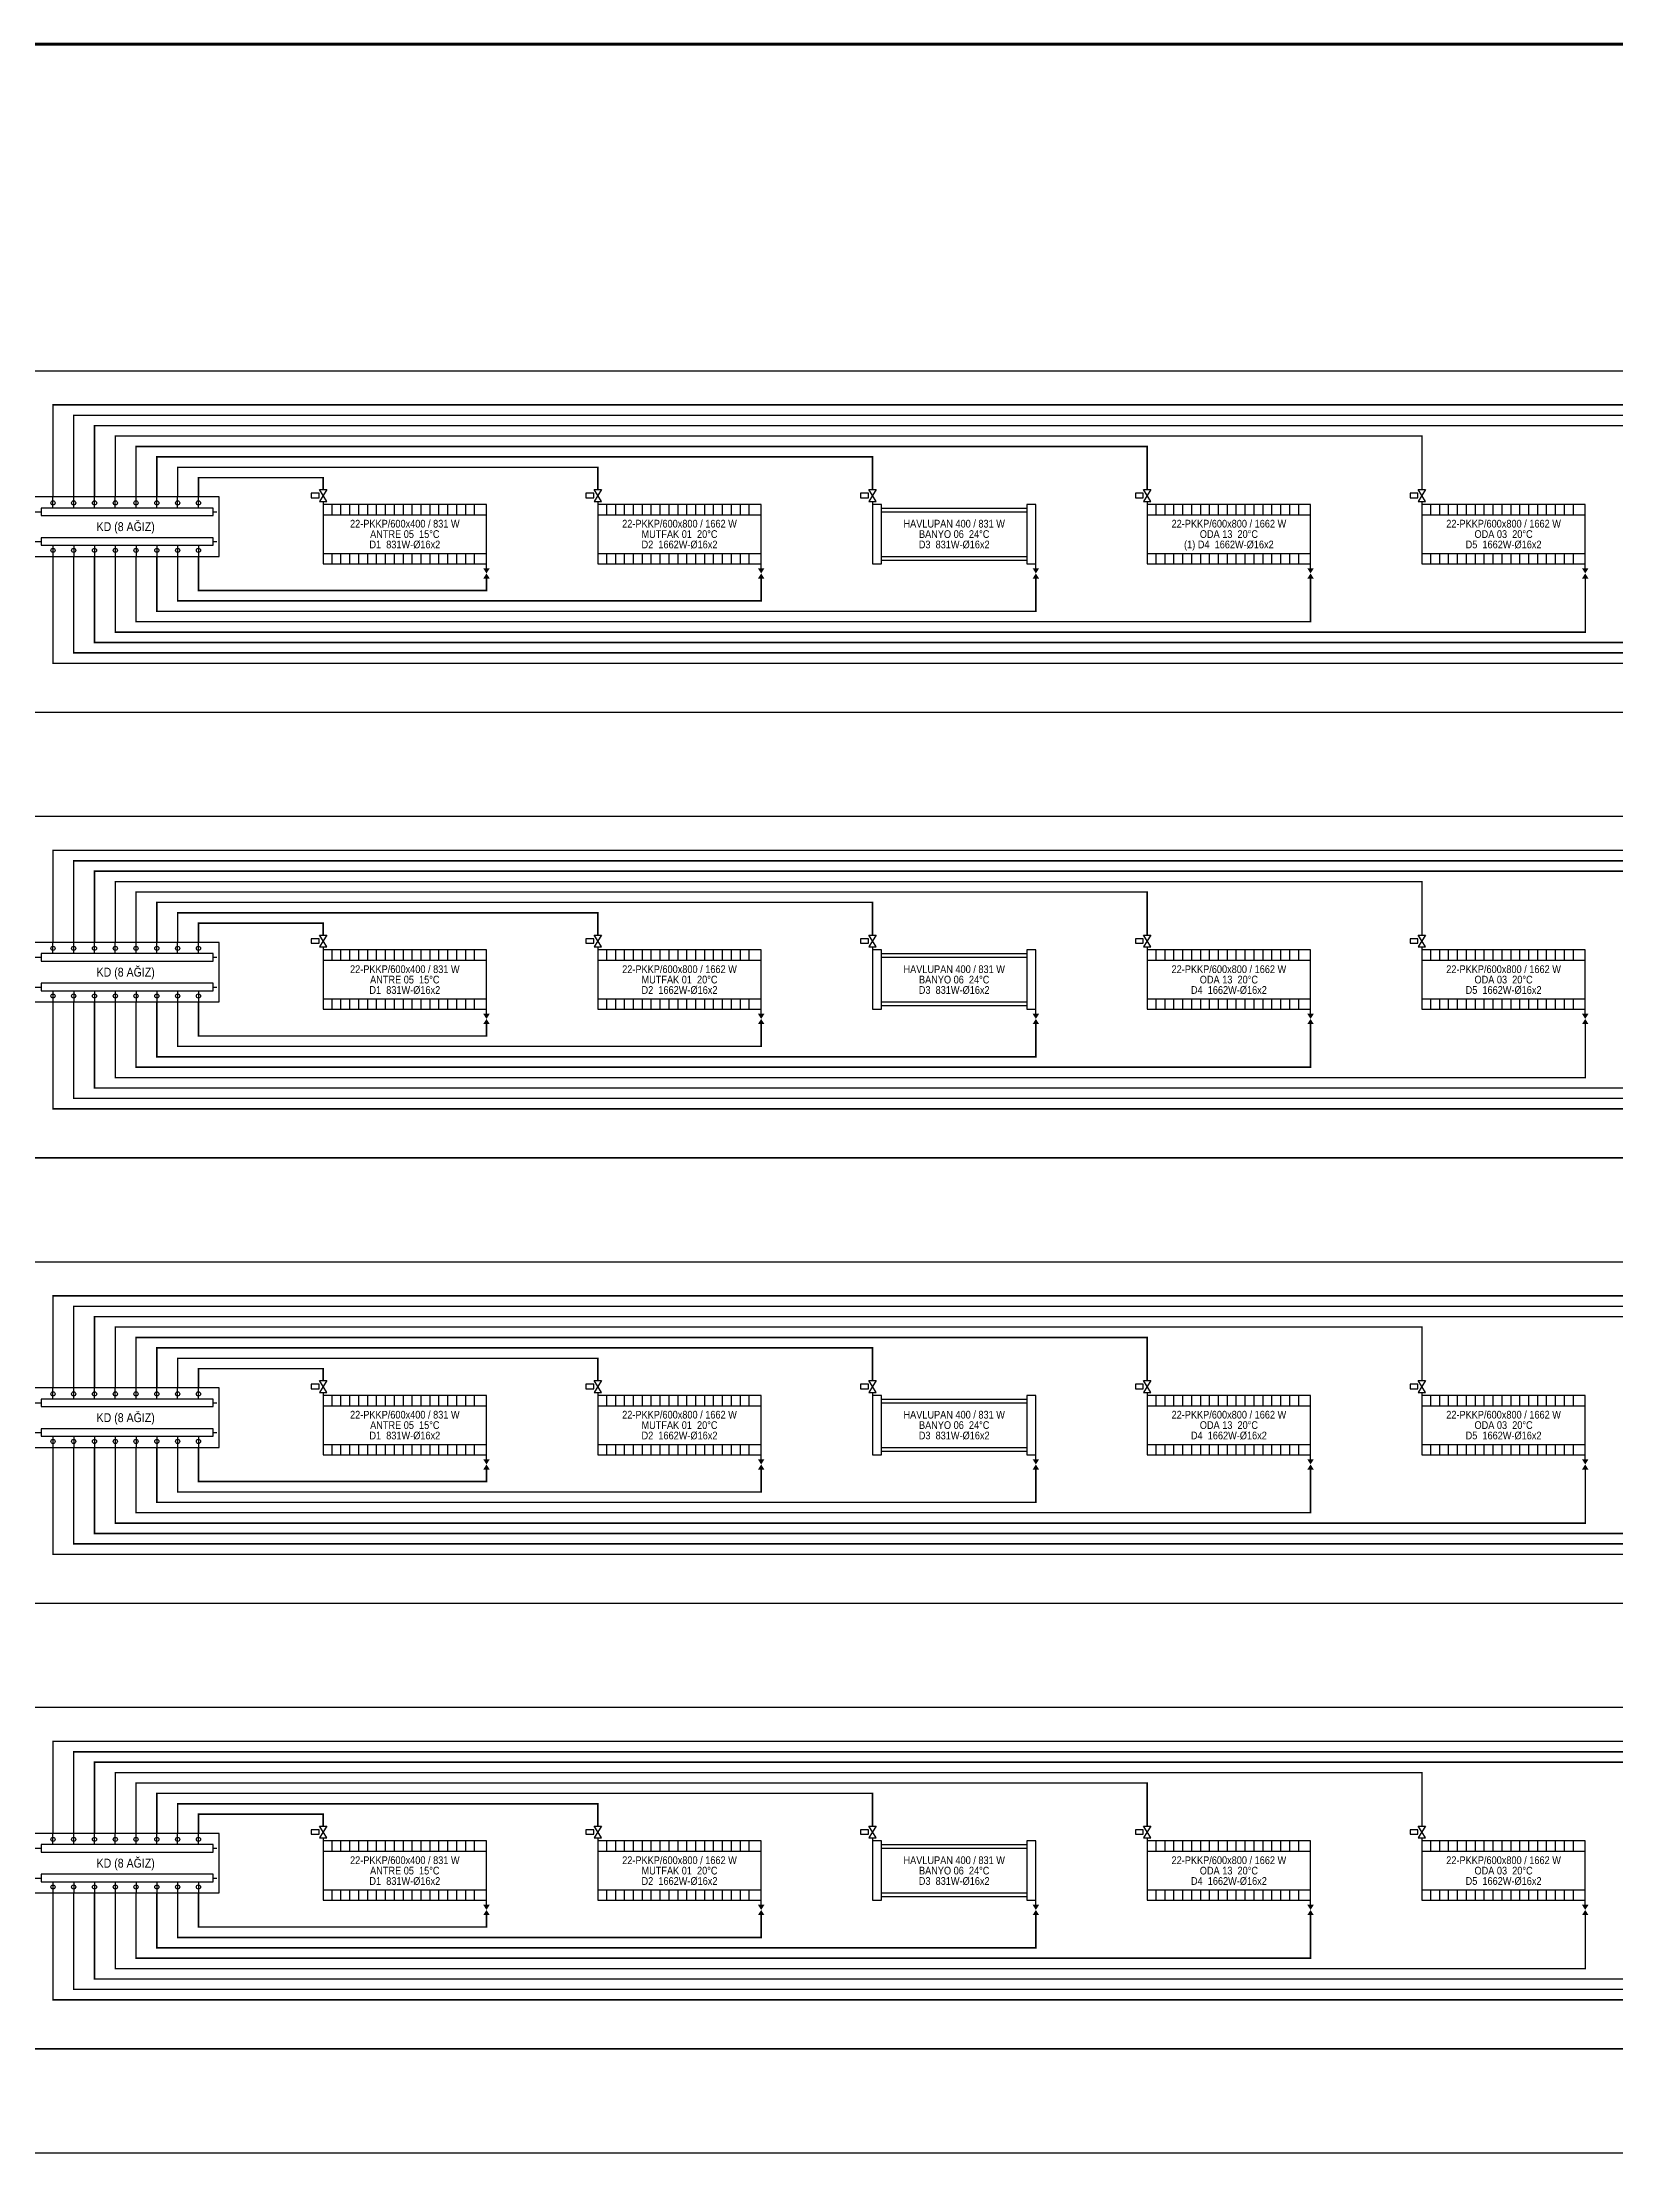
# Model space of a CAD drawing. Header units: centimetres. Extents: x -61 to 14522, y -12981 to 1521.
# Drawn here: x 5248 to 6307, y -3011 to -1579 of the extents above; entities that cross this region are included whole.
import ezdxf
from ezdxf.enums import TextEntityAlignment as Align

# ---------------------------------------------------------------- set-up
doc = ezdxf.new("R2010")
doc.units = ezdxf.units.CM
doc.linetypes.add('DASHED', pattern=[1.524, 1.27, -0.254])
for name, color, linetype in [('ROTAS-ISITMA-CAP', 41, 'Continuous'), ('ROTAS-ISITMA-DONUS', 30, 'DASHED'), ('ROTAS-ISITMA-GIDIS', 10, 'Continuous'), ('ROTAS-ISITMA-KOLEKTOR', 6, 'Continuous'), ('ROTAS-KAT-BANDI', 8, 'Continuous'), ('ROTAS-MASKE', 7, 'Continuous'), ('ROTAS-PAFTA', 7, 'Continuous'), ('ROTAS-RADYATOR', 2, 'Continuous')]:
    doc.layers.add(name, color=color, linetype=linetype)
doc.styles.add('ROTAS', font='arial.ttf')

# ---------------------------------------------------------------- blocks, each defined once
blk = doc.blocks.new('ROTAS-KOLEKTOR-SEMA-8')
for p, q in [((0, 30), (6, 30)), ((14, 32.5), (14, 40)), ((28, 32.5), (28, 40)), ((42, 32.5), (42, 40)), ((56, 32.5), (56, 40)), ((70, 32.5), (70, 40)), ((84, 32.5), (84, 40)), ((98, 32.5), (98, 40)), ((112, 32.5), (112, 40)), ((122, 30), (124.5, 30)), ((0, 10), (6, 10)), ((14, 7.5), (14, 0)), ((28, 7.5), (28, 0)), ((42, 7.5), (42, 0)), ((56, 7.5), (56, 0)), ((70, 7.5), (70, 0)), ((84, 7.5), (84, 0)), ((98, 7.5), (98, 0)), ((112, 7.5), (112, 0)), ((122, 10), (124.5, 10))]:
    blk.add_line(p, q)
for points in [[(0, 0), (126, 0), (126, 40), (0, 40)], [(6, 27.5), (122, 27.5), (122, 32.5), (6, 32.5)], [(6, 7.5), (122, 7.5), (122, 12.5), (6, 12.5)]]:
    blk.add_lwpolyline(points, close=True)
for centre in [(14, 36), (28, 36), (42, 36), (56, 36), (70, 36), (84, 36), (98, 36), (112, 36), (14, 4), (28, 4), (42, 4), (56, 4), (70, 4), (84, 4), (98, 4), (112, 4)]:
    blk.add_circle(centre, 1.4)
blk = doc.blocks.new('ROTAS-RADYATOR-SEMA')
for points in [[(107.8, -3), (112.2, -3), (110, -6.5)], [(107.8, -10), (112.2, -10), (110, -6.5)]]:
    blk.add_hatch(color=7).paths.add_polyline_path(points)
for p, q in [((0, 42), (0, 40)), ((0, 33), (110, 33)), ((6, 33), (6, 40)), ((12, 33), (12, 40)), ((18, 33), (18, 40)), ((24, 33), (24, 40)), ((30, 33), (30, 40)), ((36, 33), (36, 40)), ((42, 33), (42, 40)), ((48, 33), (48, 40)), ((54, 33), (54, 40)), ((60, 33), (60, 40)), ((66, 33), (66, 40)), ((72, 33), (72, 40)), ((78, 33), (78, 40)), ((84, 33), (84, 40)), ((90, 33), (90, 40)), ((96, 33), (96, 40)), ((102, 33), (102, 40)), ((0, 7), (110, 7)), ((6, 0), (6, 7)), ((12, 0), (12, 7)), ((18, 0), (18, 7)), ((24, 0), (24, 7)), ((30, 0), (30, 7)), ((36, 0), (36, 7)), ((42, 0), (42, 7)), ((48, 0), (48, 7)), ((54, 0), (54, 7)), ((60, 0), (60, 7)), ((66, 0), (66, 7)), ((72, 0), (72, 7)), ((78, 0), (78, 7)), ((84, 0), (84, 7)), ((90, 0), (90, 7)), ((96, 0), (96, 7)), ((102, 0), (102, 7)), ((110, -3), (110, 0))]:
    blk.add_line(p, q)
for points in [[(-8, 44.5), (-2.8, 44.5), (-2.8, 47.5), (-8, 47.5)], [(-2.5, 50), (2.5, 50), (0, 46)], [(-2.5, 42), (2.5, 42), (0, 46)], [(0, 0), (110, 0), (110, 40), (0, 40)]]:
    blk.add_lwpolyline(points, close=True)
blk = doc.blocks.new('ROTAS-HAVLUPAN-SEMA')
for points in [[(107.8, -3), (112.2, -3), (110, -6.5)], [(107.8, -10), (112.2, -10), (110, -6.5)]]:
    blk.add_hatch(color=7).paths.add_polyline_path(points)
for p, q in [((0, 42), (0, 40)), ((6, 37.5), (104, 37.5)), ((6, 35), (104, 35)), ((6, 5), (104, 5)), ((6, 2.5), (104, 2.5)), ((110, -3), (110, 0))]:
    blk.add_line(p, q)
for points in [[(-8, 44.5), (-2.8, 44.5), (-2.8, 47.5), (-8, 47.5)], [(-2.5, 50), (2.5, 50), (0, 46)], [(-2.5, 42), (2.5, 42), (0, 46)], [(0, 0), (6, 0), (6, 40), (0, 40)], [(104, 0), (110, 0), (110, 40), (104, 40)]]:
    blk.add_lwpolyline(points, close=True)

msp = doc.modelspace()

# ---------------------------------------------------------------- linework, layer by layer
at = {"layer": 'ROTAS-ISITMA-DONUS', "ltscale": 12, "const_width": 1}
for points in [[(5241, -1915), (5021, -1915), (5021, -2030), (6902, -2030)], [(6842, -1940), (6842, -1997), (5255, -1997), (5255, -1925)], [(6657, -1940), (6657, -1990), (5269, -1990), (5269, -1925)], [(6472, -1940), (6472, -1983), (5283, -1983), (5283, -1925)], [(6287, -1940), (6287, -1976), (5297, -1976), (5297, -1925)], [(6102, -1940), (6102, -1969), (5311, -1969), (5311, -1925)], [(5917, -1940), (5917, -1962), (5325, -1962), (5325, -1925)], [(5732, -1940), (5732, -1955), (5339, -1955), (5339, -1925)], [(5547, -1940), (5547, -1948), (5353, -1948), (5353, -1925)], [(5241, -2215), (5021, -2215), (5021, -2330), (6902, -2330)], [(6842, -2240), (6842, -2297), (5255, -2297), (5255, -2225)], [(6657, -2240), (6657, -2290), (5269, -2290), (5269, -2225)], [(6472, -2240), (6472, -2283), (5283, -2283), (5283, -2225)], [(6287, -2240), (6287, -2276), (5297, -2276), (5297, -2225)], [(6102, -2240), (6102, -2269), (5311, -2269), (5311, -2225)], [(5917, -2240), (5917, -2262), (5325, -2262), (5325, -2225)], [(5732, -2240), (5732, -2255), (5339, -2255), (5339, -2225)], [(5547, -2240), (5547, -2248), (5353, -2248), (5353, -2225)], [(5241, -2515), (5021, -2515), (5021, -2630), (6902, -2630)], [(6842, -2540), (6842, -2597), (5255, -2597), (5255, -2525)], [(6657, -2540), (6657, -2590), (5269, -2590), (5269, -2525)], [(6472, -2540), (6472, -2583), (5283, -2583), (5283, -2525)], [(6287, -2540), (6287, -2576), (5297, -2576), (5297, -2525)], [(6102, -2540), (6102, -2569), (5311, -2569), (5311, -2525)], [(5917, -2540), (5917, -2562), (5325, -2562), (5325, -2525)], [(5732, -2540), (5732, -2555), (5339, -2555), (5339, -2525)], [(5547, -2540), (5547, -2548), (5353, -2548), (5353, -2525)], [(5241, -2815), (5021, -2815), (5021, -2930), (6902, -2930)], [(6842, -2840), (6842, -2897), (5255, -2897), (5255, -2825)], [(6657, -2840), (6657, -2890), (5269, -2890), (5269, -2825)], [(6472, -2840), (6472, -2883), (5283, -2883), (5283, -2825)], [(6287, -2840), (6287, -2876), (5297, -2876), (5297, -2825)], [(6102, -2840), (6102, -2869), (5311, -2869), (5311, -2825)], [(5917, -2840), (5917, -2862), (5325, -2862), (5325, -2825)], [(5732, -2840), (5732, -2855), (5339, -2855), (5339, -2825)], [(5547, -2840), (5547, -2848), (5353, -2848), (5353, -2825)]]:
    msp.add_lwpolyline(points, dxfattribs=at)
at = {"layer": 'ROTAS-ISITMA-GIDIS', "const_width": 1}
for points in [[(5255, -1885), (5255, -1823), (6732, -1823), (6732, -1880)], [(5269, -1885), (5269, -1830), (6547, -1830), (6547, -1880)], [(5283, -1885), (5283, -1837), (6362, -1837), (6362, -1880)], [(5297, -1885), (5297, -1844), (6177, -1844), (6177, -1880)], [(5311, -1885), (5311, -1851), (5992, -1851), (5992, -1880)], [(5325, -1885), (5325, -1858), (5807, -1858), (5807, -1880)], [(5339, -1885), (5339, -1865), (5622, -1865), (5622, -1880)], [(5353, -1885), (5353, -1872), (5437, -1872), (5437, -1880)], [(5255, -2185), (5255, -2123), (6732, -2123), (6732, -2180)], [(5269, -2185), (5269, -2130), (6547, -2130), (6547, -2180)], [(5283, -2185), (5283, -2137), (6362, -2137), (6362, -2180)], [(5297, -2185), (5297, -2144), (6177, -2144), (6177, -2180)], [(5311, -2185), (5311, -2151), (5992, -2151), (5992, -2180)], [(5325, -2185), (5325, -2158), (5807, -2158), (5807, -2180)], [(5339, -2185), (5339, -2165), (5622, -2165), (5622, -2180)], [(5353, -2185), (5353, -2172), (5437, -2172), (5437, -2180)], [(5255, -2485), (5255, -2423), (6732, -2423), (6732, -2480)], [(5269, -2485), (5269, -2430), (6547, -2430), (6547, -2480)], [(5283, -2485), (5283, -2437), (6362, -2437), (6362, -2480)], [(5297, -2485), (5297, -2444), (6177, -2444), (6177, -2480)], [(5311, -2485), (5311, -2451), (5992, -2451), (5992, -2480)], [(5325, -2485), (5325, -2458), (5807, -2458), (5807, -2480)], [(5339, -2485), (5339, -2465), (5622, -2465), (5622, -2480)], [(5353, -2485), (5353, -2472), (5437, -2472), (5437, -2480)], [(5255, -2785), (5255, -2723), (6732, -2723), (6732, -2780)], [(5269, -2785), (5269, -2730), (6547, -2730), (6547, -2780)], [(5283, -2785), (5283, -2737), (6362, -2737), (6362, -2780)], [(5297, -2785), (5297, -2744), (6177, -2744), (6177, -2780)], [(5311, -2785), (5311, -2751), (5992, -2751), (5992, -2780)], [(5325, -2785), (5325, -2758), (5807, -2758), (5807, -2780)], [(5339, -2785), (5339, -2765), (5622, -2765), (5622, -2780)], [(5353, -2785), (5353, -2772), (5437, -2772), (5437, -2780)]]:
    msp.add_lwpolyline(points, dxfattribs=at)
at = {"layer": 'ROTAS-KAT-BANDI'}
for points in [[(2000, -1800), (7052, -1800)], [(2000, -2100), (7052, -2100)], [(2000, -2400), (7052, -2400)], [(2000, -2700), (7052, -2700)], [(2000, -3000), (7052, -3000)]]:
    msp.add_lwpolyline(points, dxfattribs=at)

# ---------------------------------------------------------------- block references
at = {"layer": 'ROTAS-ISITMA-KOLEKTOR'}
for p in [(5241, -1925), (5241, -2225), (5241, -2525), (5241, -2825)]:
    msp.add_blockref('ROTAS-KOLEKTOR-SEMA-8', p, dxfattribs=at)
at = {"layer": 'ROTAS-RADYATOR'}
for name, p in [('ROTAS-RADYATOR-SEMA', (5437, -1930)), ('ROTAS-RADYATOR-SEMA', (5622, -1930)), ('ROTAS-HAVLUPAN-SEMA', (5807, -1930)), ('ROTAS-RADYATOR-SEMA', (5992, -1930)), ('ROTAS-RADYATOR-SEMA', (6177, -1930)), ('ROTAS-RADYATOR-SEMA', (5437, -2230)), ('ROTAS-RADYATOR-SEMA', (5622, -2230)), ('ROTAS-HAVLUPAN-SEMA', (5807, -2230)), ('ROTAS-RADYATOR-SEMA', (5992, -2230)), ('ROTAS-RADYATOR-SEMA', (6177, -2230)), ('ROTAS-RADYATOR-SEMA', (5437, -2530)), ('ROTAS-RADYATOR-SEMA', (5622, -2530)), ('ROTAS-HAVLUPAN-SEMA', (5807, -2530)), ('ROTAS-RADYATOR-SEMA', (5992, -2530)), ('ROTAS-RADYATOR-SEMA', (6177, -2530)), ('ROTAS-RADYATOR-SEMA', (5437, -2830)), ('ROTAS-RADYATOR-SEMA', (5622, -2830)), ('ROTAS-HAVLUPAN-SEMA', (5807, -2830)), ('ROTAS-RADYATOR-SEMA', (5992, -2830)), ('ROTAS-RADYATOR-SEMA', (6177, -2830))]:
    msp.add_blockref(name, p, dxfattribs=at)

# ---------------------------------------------------------------- texts
at = {"layer": 'ROTAS-ISITMA-CAP', "style": 'ROTAS', "width": 0.85}
for s, p in [('D1  831W-Ø16x2', (5492, -1917)), ('D2  1662W-Ø16x2', (5677, -1917)), ('D3  831W-Ø16x2', (5862, -1917)), ('(1) D4  1662W-Ø16x2', (6047, -1917)), ('D5  1662W-Ø16x2', (6232, -1917)), ('D1  831W-Ø16x2', (5492, -2217)), ('D2  1662W-Ø16x2', (5677, -2217)), ('D3  831W-Ø16x2', (5862, -2217)), ('D4  1662W-Ø16x2', (6047, -2217)), ('D5  1662W-Ø16x2', (6232, -2217)), ('D1  831W-Ø16x2', (5492, -2517)), ('D2  1662W-Ø16x2', (5677, -2517)), ('D3  831W-Ø16x2', (5862, -2517)), ('D4  1662W-Ø16x2', (6047, -2517)), ('D5  1662W-Ø16x2', (6232, -2517)), ('D1  831W-Ø16x2', (5492, -2817)), ('D2  1662W-Ø16x2', (5677, -2817)), ('D3  831W-Ø16x2', (5862, -2817)), ('D4  1662W-Ø16x2', (6047, -2817)), ('D5  1662W-Ø16x2', (6232, -2817))]:
    msp.add_text(s, height=5.2, dxfattribs=at).set_placement(p, align=Align.MIDDLE_CENTER)
at = {"layer": 'ROTAS-RADYATOR', "style": 'ROTAS', "width": 0.85}
for s, p in [('22-PKKP/600x400 / 831 W', (5492, -1903)), ('22-PKKP/600x800 / 1662 W', (5677, -1903)), ('HAVLUPAN 400 / 831 W', (5862, -1903)), ('22-PKKP/600x800 / 1662 W', (6047, -1903)), ('22-PKKP/600x800 / 1662 W', (6232, -1903)), ('ANTRE 05  15°C', (5492, -1910)), ('MUTFAK 01  20°C', (5677, -1910)), ('BANYO 06  24°C', (5862, -1910)), ('ODA 13  20°C', (6047, -1910)), ('ODA 03  20°C', (6232, -1910)), ('22-PKKP/600x400 / 831 W', (5492, -2203)), ('22-PKKP/600x800 / 1662 W', (5677, -2203)), ('HAVLUPAN 400 / 831 W', (5862, -2203)), ('22-PKKP/600x800 / 1662 W', (6047, -2203)), ('22-PKKP/600x800 / 1662 W', (6232, -2203)), ('ANTRE 05  15°C', (5492, -2210)), ('MUTFAK 01  20°C', (5677, -2210)), ('BANYO 06  24°C', (5862, -2210)), ('ODA 13  20°C', (6047, -2210)), ('ODA 03  20°C', (6232, -2210)), ('22-PKKP/600x400 / 831 W', (5492, -2503)), ('22-PKKP/600x800 / 1662 W', (5677, -2503)), ('HAVLUPAN 400 / 831 W', (5862, -2503)), ('22-PKKP/600x800 / 1662 W', (6047, -2503)), ('22-PKKP/600x800 / 1662 W', (6232, -2503)), ('ANTRE 05  15°C', (5492, -2510)), ('MUTFAK 01  20°C', (5677, -2510)), ('BANYO 06  24°C', (5862, -2510)), ('ODA 13  20°C', (6047, -2510)), ('ODA 03  20°C', (6232, -2510)), ('22-PKKP/600x400 / 831 W', (5492, -2803)), ('22-PKKP/600x800 / 1662 W', (5677, -2803)), ('HAVLUPAN 400 / 831 W', (5862, -2803)), ('22-PKKP/600x800 / 1662 W', (6047, -2803)), ('22-PKKP/600x800 / 1662 W', (6232, -2803)), ('ANTRE 05  15°C', (5492, -2810)), ('MUTFAK 01  20°C', (5677, -2810)), ('BANYO 06  24°C', (5862, -2810)), ('ODA 13  20°C', (6047, -2810)), ('ODA 03  20°C', (6232, -2810))]:
    msp.add_text(s, height=5.2, dxfattribs=at).set_placement(p, align=Align.MIDDLE_CENTER)

# ---------------------------------------------------------------- next in the draw order: wipeouts: each hides what was drawn before it
for points in [[(5284.2, -1909.5), (5320.8, -1909.5), (5320.8, -1900.5), (5284.2, -1900.5)], [(5284.2, -2209.5), (5320.8, -2209.5), (5320.8, -2200.5), (5284.2, -2200.5)], [(5284.2, -2509.5), (5320.8, -2509.5), (5320.8, -2500.5), (5284.2, -2500.5)], [(5284.2, -2809.5), (5320.8, -2809.5), (5320.8, -2800.5), (5284.2, -2800.5)]]:
    msp.add_wipeout(points).dxf.layer = 'ROTAS-MASKE'

# ---------------------------------------------------------------- next in the draw order: linework, layer by layer
at = {"layer": 'ROTAS-PAFTA', "const_width": 2}
msp.add_lwpolyline([(1940, -4498), (9652, -4498), (9652, -1580), (1940, -1580)], close=True, dxfattribs=at)

# ---------------------------------------------------------------- next in the draw order: texts
at = {"layer": 'ROTAS-ISITMA-KOLEKTOR', "style": 'ROTAS', "width": 0.85}
for p in [(5304, -1905), (5304, -2205), (5304, -2505), (5304, -2805)]:
    msp.add_text('KD (8 AĞIZ)', height=6, dxfattribs=at).set_placement(p, align=Align.MIDDLE_CENTER)

doc.saveas('drawing.dxf')
